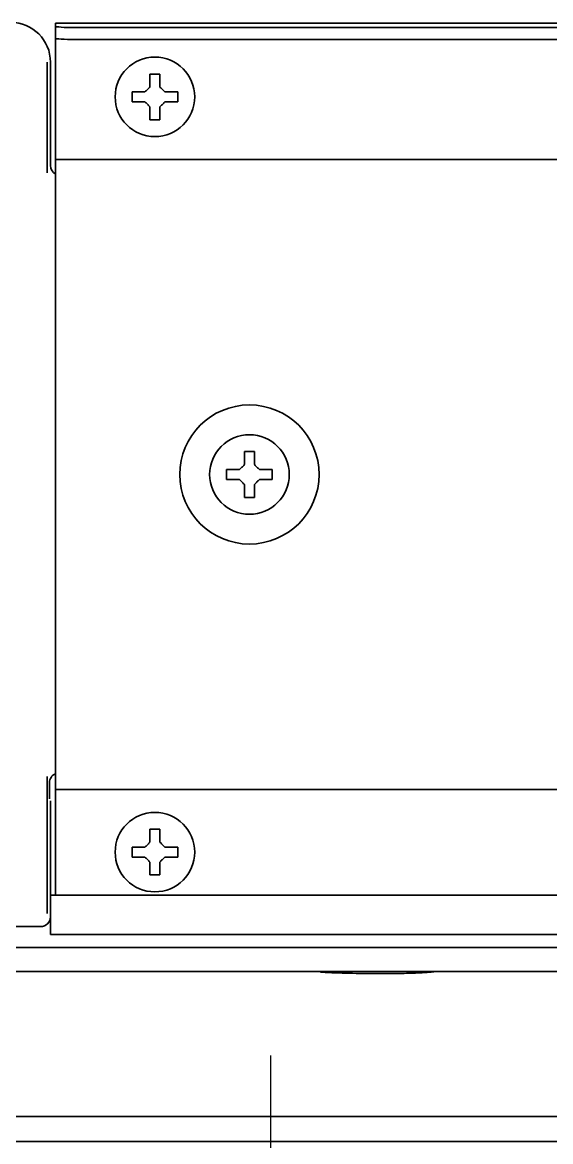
# Model space of a CAD drawing. Header units: inches. Extents: x 786 to 5593, y 691 to 5453.
# Drawn here: x 3458.9 to 3512, y 4281.1 to 4393.8 of the extents above; entities that cross this region are included whole.
import ezdxf

# ---------------------------------------------------------------- set-up
doc = ezdxf.new("R2010")
doc.units = ezdxf.units.IN
doc.layers.add('1', color=7, linetype='Continuous', true_color=0xffffff)

msp = doc.modelspace()

# ---------------------------------------------------------------- linework, layer by layer
at = {"color": 6}
msp.add_line((3483.85, 4289.82), (3483.85, 4189.82), dxfattribs=at)
at = {"layer": '1', "color": 7, "linetype": 'Continuous', "lineweight": 35}
for p, q in [((3462.24, 4393.7), (3462.24, 4393.7)), ((4189.24, 4393.7), (3462.24, 4393.7)), ((3462.24, 4393.7), (3462.24, 4393.39)), ((3462.24, 4392.19), (3462.24, 4393.39)), ((4187.24, 4393.25), (3464.24, 4393.25)), ((3462.24, 4391.5), (3462.24, 4392.19)), ((3462.24, 4380.98), (3462.24, 4391.5)), ((4187.24, 4392.05), (3464.24, 4392.05)), ((3461.42, 4389.78), (3461.42, 4378.65)), ((3461.74, 4389.78), (3461.74, 4379.38)), ((3469.94, 4386.28), (3469.94, 4386.78)), ((3469.94, 4385.78), (3469.94, 4386.28)), ((3474.54, 4386.78), (3474.54, 4386.28)), ((3474.54, 4386.28), (3474.54, 4385.78)), ((3462.24, 4380.98), (3462.24, 4379.98)), ((3462.24, 4379.98), (3462.24, 4377.78)), ((3462.24, 4379.98), (4189.24, 4379.98)), ((3462.24, 4318.78), (3462.24, 4377.78)), ((3479.44, 4348.28), (3479.44, 4348.78)), ((3484.04, 4348.78), (3484.04, 4348.28)), ((3479.44, 4347.78), (3479.44, 4348.28)), ((3484.04, 4348.28), (3484.04, 4347.78)), ((3462.24, 4318.78), (3462.24, 4316.58)), ((3461.42, 4317.9), (3461.42, 4304.09)), ((3461.65, 4317.26), (3461.65, 4317.26)), ((3461.65, 4315.64), (3461.65, 4317.26)), ((3461.65, 4315.64), (3461.65, 4317.26)), ((3462.24, 4315.58), (3462.24, 4316.58)), ((3462.24, 4316.58), (4189.24, 4316.58)), ((3461.74, 4315.44), (3461.74, 4305.95)), ((3462.24, 4305.95), (3462.24, 4315.58)), ((3469.94, 4310.28), (3469.94, 4310.78)), ((3474.54, 4310.78), (3474.54, 4310.28)), ((3469.94, 4309.78), (3469.94, 4310.28)), ((3474.54, 4310.28), (3474.54, 4309.78)), ((3461.74, 4305.95), (3461.74, 4305.76)), ((4189.24, 4305.95), (3461.74, 4305.95)), ((3461.74, 4305.76), (3461.74, 4302.22)), ((3460.74, 4302.78), (3401.74, 4302.78)), ((3461.74, 4302.22), (3461.74, 4302)), ((3461.74, 4302), (4189.24, 4302)), ((4253.74, 4300.68), (3397.74, 4300.68)), ((3525.66, 4298.28), (3445.96, 4298.28)), ((3456.62, 4283.66), (3567.46, 4283.66)), ((3473.17, 4283.66), (3473.17, 4283.68)), ((3476, 4283.68), (3476, 4283.66)), ((3456.67, 4281.16), (3567.41, 4281.16))]:
    msp.add_line(p, q, dxfattribs=at)
for centre, radius in [((3472.24, 4386.28), 4), ((3481.74, 4348.28), 7), ((3481.74, 4348.28), 4), ((3472.24, 4310.28), 4)]:
    msp.add_circle(centre, radius, dxfattribs=at)
for centre, radius, start, end in [((3457.74, 4389.78), 4, 0, 90), ((3508.01, 4282.68), 1, 90, 101.418)]:
    msp.add_arc(centre, radius, start, end, dxfattribs=at)
for centre, major_axis, ratio, start_param, end_param in [((3464.24, 4393.39), (-2, 0), 0.069756, 0, 1.570796), ((3464.24, 4392.19), (2, 0), 0.069756, 3.141593, 4.712389), ((3462.74, 4379.38), (-0.708, -0.708), 0.998783, 5.498396, 6.545231), ((3462.65, 4317.26), (0.709, -0.709), 0.997569, 2.780516, 3.926382), ((3460.74, 4303.78), (0.708, -0.708), 0.998783, 5.498396, 7.067974)]:
    msp.add_ellipse(centre, major_axis=major_axis, ratio=ratio, start_param=start_param, end_param=end_param, dxfattribs=at)
for points in [[(3471.74, 4387.28), (3471.74, 4387.33), (3471.74, 4387.44), (3471.74, 4387.6), (3471.74, 4387.76), (3471.74, 4387.91), (3471.74, 4388.07), (3471.74, 4388.22), (3471.74, 4388.39), (3471.74, 4388.51), (3471.74, 4388.58)], [(3471.74, 4388.58), (3471.91, 4388.58), (3472.24, 4388.58), (3472.57, 4388.58), (3472.74, 4388.58)], [(3471.24, 4386.78), (3471.26, 4386.8), (3471.31, 4386.85), (3471.38, 4386.92), (3471.45, 4386.99), (3471.53, 4387.06), (3471.6, 4387.13), (3471.67, 4387.2), (3471.72, 4387.25), (3471.74, 4387.28)], [(3472.74, 4387.28), (3472.77, 4387.25), (3472.82, 4387.2), (3472.89, 4387.13), (3472.96, 4387.05), (3473.03, 4386.98), (3473.1, 4386.91), (3473.17, 4386.85), (3473.22, 4386.8), (3473.24, 4386.78)], [(3471.24, 4385.78), (3471.19, 4385.78), (3471.08, 4385.78), (3470.92, 4385.78), (3470.76, 4385.78), (3470.6, 4385.78), (3470.45, 4385.78), (3470.29, 4385.78), (3470.13, 4385.78), (3470, 4385.78), (3469.94, 4385.78)], [(3471.74, 4385.28), (3471.71, 4385.3), (3471.66, 4385.35), (3471.59, 4385.43), (3471.52, 4385.5), (3471.45, 4385.57), (3471.38, 4385.64), (3471.31, 4385.71), (3471.26, 4385.75), (3471.24, 4385.78)], [(3473.24, 4385.78), (3473.22, 4385.75), (3473.17, 4385.7), (3473.1, 4385.63), (3473.03, 4385.56), (3472.95, 4385.49), (3472.88, 4385.42), (3472.81, 4385.35), (3472.76, 4385.3), (3472.74, 4385.28)], [(3473.24, 4386.78), (3473.29, 4386.78), (3473.4, 4386.78), (3473.56, 4386.78), (3473.72, 4386.78), (3473.88, 4386.78), (3474.03, 4386.78), (3474.19, 4386.78), (3474.35, 4386.78), (3474.48, 4386.78), (3474.54, 4386.78)], [(3472.74, 4385.28), (3472.74, 4385.22), (3472.74, 4385.11), (3472.74, 4384.95), (3472.74, 4384.79), (3472.74, 4384.64), (3472.74, 4384.49), (3472.74, 4384.33), (3472.74, 4384.16), (3472.74, 4384.04), (3472.74, 4383.98)], [(3472.74, 4383.98), (3472.57, 4383.98), (3472.24, 4383.98), (3471.91, 4383.98), (3471.74, 4383.98)], [(3481.24, 4349.28), (3481.24, 4349.33), (3481.24, 4349.44), (3481.24, 4349.6), (3481.24, 4349.76), (3481.24, 4349.91), (3481.24, 4350.07), (3481.24, 4350.22), (3481.24, 4350.39), (3481.24, 4350.51), (3481.24, 4350.58)], [(3481.24, 4350.58), (3481.41, 4350.58), (3481.74, 4350.58), (3482.07, 4350.58), (3482.24, 4350.58)], [(3480.74, 4348.78), (3480.76, 4348.8), (3480.81, 4348.85), (3480.88, 4348.92), (3480.95, 4348.99), (3481.03, 4349.06), (3481.1, 4349.13), (3481.17, 4349.2), (3481.22, 4349.25), (3481.24, 4349.28)], [(3482.24, 4349.28), (3482.27, 4349.25), (3482.32, 4349.2), (3482.39, 4349.13), (3482.46, 4349.05), (3482.53, 4348.98), (3482.6, 4348.91), (3482.67, 4348.85), (3482.72, 4348.8), (3482.74, 4348.78)], [(3482.74, 4348.78), (3482.79, 4348.78), (3482.9, 4348.78), (3483.06, 4348.78), (3483.22, 4348.78), (3483.38, 4348.78), (3483.53, 4348.78), (3483.69, 4348.78), (3483.85, 4348.78), (3483.98, 4348.78), (3484.04, 4348.78)], [(3480.74, 4347.78), (3480.69, 4347.78), (3480.58, 4347.78), (3480.42, 4347.78), (3480.26, 4347.78), (3480.1, 4347.78), (3479.95, 4347.78), (3479.79, 4347.78), (3479.63, 4347.78), (3479.5, 4347.78), (3479.44, 4347.78)], [(3481.24, 4347.28), (3481.21, 4347.3), (3481.16, 4347.35), (3481.09, 4347.43), (3481.02, 4347.5), (3480.95, 4347.57), (3480.88, 4347.64), (3480.81, 4347.71), (3480.76, 4347.75), (3480.74, 4347.78)], [(3482.74, 4347.78), (3482.72, 4347.75), (3482.67, 4347.7), (3482.6, 4347.63), (3482.53, 4347.56), (3482.45, 4347.49), (3482.38, 4347.42), (3482.31, 4347.35), (3482.26, 4347.3), (3482.24, 4347.28)], [(3482.24, 4347.28), (3482.24, 4347.22), (3482.24, 4347.11), (3482.24, 4346.95), (3482.24, 4346.79), (3482.24, 4346.64), (3482.24, 4346.49), (3482.24, 4346.33), (3482.24, 4346.16), (3482.24, 4346.04), (3482.24, 4345.98)], [(3482.24, 4345.98), (3482.07, 4345.98), (3481.74, 4345.98), (3481.41, 4345.98), (3481.24, 4345.98)], [(3471.74, 4311.28), (3471.74, 4311.33), (3471.74, 4311.44), (3471.74, 4311.6), (3471.74, 4311.76), (3471.74, 4311.91), (3471.74, 4312.07), (3471.74, 4312.22), (3471.74, 4312.39), (3471.74, 4312.51), (3471.74, 4312.58)], [(3471.74, 4312.58), (3471.91, 4312.58), (3472.24, 4312.58), (3472.57, 4312.58), (3472.74, 4312.58)], [(3471.24, 4310.78), (3471.26, 4310.8), (3471.31, 4310.85), (3471.38, 4310.92), (3471.45, 4310.99), (3471.53, 4311.06), (3471.6, 4311.13), (3471.67, 4311.2), (3471.72, 4311.25), (3471.74, 4311.28)], [(3472.74, 4311.28), (3472.77, 4311.25), (3472.82, 4311.2), (3472.89, 4311.13), (3472.96, 4311.05), (3473.03, 4310.98), (3473.1, 4310.91), (3473.17, 4310.85), (3473.22, 4310.8), (3473.24, 4310.78)], [(3473.24, 4310.78), (3473.29, 4310.78), (3473.4, 4310.78), (3473.56, 4310.78), (3473.72, 4310.78), (3473.88, 4310.78), (3474.03, 4310.78), (3474.19, 4310.78), (3474.35, 4310.78), (3474.48, 4310.78), (3474.54, 4310.78)], [(3471.24, 4309.78), (3471.19, 4309.78), (3471.08, 4309.78), (3470.92, 4309.78), (3470.76, 4309.78), (3470.6, 4309.78), (3470.45, 4309.78), (3470.29, 4309.78), (3470.13, 4309.78), (3470, 4309.78), (3469.94, 4309.78)], [(3471.74, 4309.28), (3471.71, 4309.3), (3471.66, 4309.35), (3471.59, 4309.43), (3471.52, 4309.5), (3471.45, 4309.57), (3471.38, 4309.64), (3471.31, 4309.71), (3471.26, 4309.75), (3471.24, 4309.78)], [(3473.24, 4309.78), (3473.22, 4309.75), (3473.17, 4309.7), (3473.1, 4309.63), (3473.03, 4309.56), (3472.95, 4309.49), (3472.88, 4309.42), (3472.81, 4309.35), (3472.76, 4309.3), (3472.74, 4309.28)], [(3472.74, 4309.28), (3472.74, 4309.22), (3472.74, 4309.11), (3472.74, 4308.95), (3472.74, 4308.79), (3472.74, 4308.64), (3472.74, 4308.49), (3472.74, 4308.33), (3472.74, 4308.16), (3472.74, 4308.04), (3472.74, 4307.98)], [(3472.74, 4307.98), (3472.57, 4307.98), (3472.24, 4307.98), (3471.91, 4307.98), (3471.74, 4307.98)]]:
    msp.add_open_spline(points, degree=3, dxfattribs=at)
for points, knots in [([(3472.74, 4388.58), (3472.74, 4388.37), (3472.74, 4388.16), (3472.74, 4387.84), (3472.74, 4387.73), (3472.74, 4387.5), (3472.74, 4387.39), (3472.74, 4387.28)], [0, 0, 0, 0, 0.5, 0.5, 0.75, 0.75, 1, 1, 1, 1]), ([(3469.94, 4386.78), (3470.14, 4386.78), (3470.35, 4386.78), (3470.68, 4386.78), (3470.79, 4386.78), (3471.01, 4386.78), (3471.12, 4386.78), (3471.24, 4386.78)], [0, 0, 0, 0, 0.5, 0.5, 0.75, 0.75, 1, 1, 1, 1]), ([(3474.54, 4385.78), (3474.34, 4385.78), (3474.13, 4385.78), (3473.8, 4385.78), (3473.69, 4385.78), (3473.47, 4385.78), (3473.36, 4385.78), (3473.24, 4385.78)], [0, 0, 0, 0, 0.5, 0.5, 0.75, 0.75, 1, 1, 1, 1]), ([(3471.74, 4383.98), (3471.74, 4384.18), (3471.74, 4384.39), (3471.74, 4384.71), (3471.74, 4384.82), (3471.74, 4385.05), (3471.74, 4385.16), (3471.74, 4385.28)], [0, 0, 0, 0, 0.5, 0.5, 0.75, 0.75, 1, 1, 1, 1]), ([(3482.24, 4350.58), (3482.24, 4350.37), (3482.24, 4350.16), (3482.24, 4349.84), (3482.24, 4349.73), (3482.24, 4349.5), (3482.24, 4349.39), (3482.24, 4349.28)], [0, 0, 0, 0, 0.5, 0.5, 0.75, 0.75, 1, 1, 1, 1]), ([(3479.44, 4348.78), (3479.64, 4348.78), (3479.85, 4348.78), (3480.18, 4348.78), (3480.29, 4348.78), (3480.51, 4348.78), (3480.62, 4348.78), (3480.74, 4348.78)], [0, 0, 0, 0, 0.5, 0.5, 0.75, 0.75, 1, 1, 1, 1]), ([(3484.04, 4347.78), (3483.84, 4347.78), (3483.63, 4347.78), (3483.3, 4347.78), (3483.19, 4347.78), (3482.97, 4347.78), (3482.86, 4347.78), (3482.74, 4347.78)], [0, 0, 0, 0, 0.5, 0.5, 0.75, 0.75, 1, 1, 1, 1]), ([(3481.24, 4345.98), (3481.24, 4346.18), (3481.24, 4346.39), (3481.24, 4346.71), (3481.24, 4346.82), (3481.24, 4347.05), (3481.24, 4347.16), (3481.24, 4347.28)], [0, 0, 0, 0, 0.5, 0.5, 0.75, 0.75, 1, 1, 1, 1]), ([(3472.74, 4312.58), (3472.74, 4312.37), (3472.74, 4312.16), (3472.74, 4311.84), (3472.74, 4311.73), (3472.74, 4311.5), (3472.74, 4311.39), (3472.74, 4311.28)], [0, 0, 0, 0, 0.5, 0.5, 0.75, 0.75, 1, 1, 1, 1]), ([(3469.94, 4310.78), (3470.14, 4310.78), (3470.35, 4310.78), (3470.68, 4310.78), (3470.79, 4310.78), (3471.01, 4310.78), (3471.12, 4310.78), (3471.24, 4310.78)], [0, 0, 0, 0, 0.5, 0.5, 0.75, 0.75, 1, 1, 1, 1]), ([(3471.74, 4307.98), (3471.74, 4308.18), (3471.74, 4308.39), (3471.74, 4308.71), (3471.74, 4308.82), (3471.74, 4309.05), (3471.74, 4309.16), (3471.74, 4309.28)], [0, 0, 0, 0, 0.5, 0.5, 0.75, 0.75, 1, 1, 1, 1]), ([(3474.54, 4309.78), (3474.34, 4309.78), (3474.13, 4309.78), (3473.8, 4309.78), (3473.69, 4309.78), (3473.47, 4309.78), (3473.36, 4309.78), (3473.24, 4309.78)], [0, 0, 0, 0, 0.5, 0.5, 0.75, 0.75, 1, 1, 1, 1]), ([(3495.93, 4298.06), (3495.46, 4298.06), (3494.54, 4298.06), (3493.61, 4298.07), (3492.69, 4298.07), (3492.23, 4298.08), (3491.3, 4298.1), (3490.84, 4298.11), (3490.15, 4298.14), (3489.92, 4298.15), (3489.46, 4298.17), (3489.23, 4298.19), (3488.97, 4298.21), (3488.93, 4298.21), (3488.89, 4298.21)], [0, 0, 0, 0, 0.196744, 0.393488, 0.393488, 0.590232, 0.590232, 0.786976, 0.786976, 0.885347, 0.885347, 0.983719, 0.983719, 1, 1, 1, 1]), ([(3500.45, 4298.27), (3500.31, 4298.25), (3500.16, 4298.23), (3499.86, 4298.2), (3499.71, 4298.19), (3499.26, 4298.15), (3498.96, 4298.14), (3498.51, 4298.12), (3498.36, 4298.11), (3498.05, 4298.1), (3497.9, 4298.09), (3497.45, 4298.08), (3497.14, 4298.08), (3496.54, 4298.07), (3496.23, 4298.07), (3495.93, 4298.06)], [0, 0, 0, 0, 0.098851, 0.098851, 0.198979, 0.198979, 0.399234, 0.399234, 0.499362, 0.499362, 0.599489, 0.599489, 0.799745, 0.799745, 1, 1, 1, 1])]:
    msp.add_open_spline(points, degree=3, knots=knots, dxfattribs=at)

doc.saveas('drawing.dxf')
